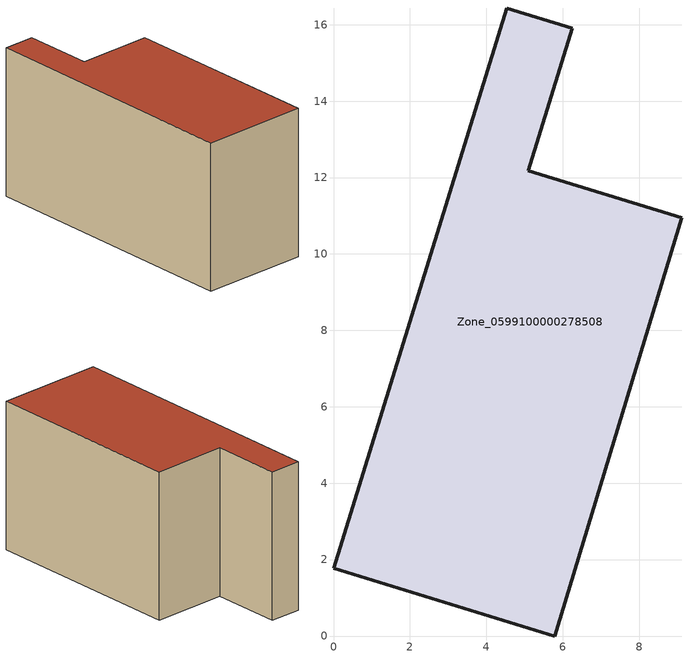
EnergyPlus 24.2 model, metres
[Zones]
Zone_0599100000278508
 floor ground (C_G): 0,1.78 4.53,16.44 6.25,15.91 5.1,12.18 9.12,10.95 5.79,0 z0
 wall outside (C_F): 5.1,12.18 6.25,15.91 4.53,16.44 0,1.78 5.79,0 9.12,10.95 5.1,12.18 z0:8.36
 roof outside (C_R): 5.79,0 9.12,10.95 5.1,12.18 6.25,15.91 4.53,16.44 0,1.78 z8.36
[BUILDING]
Pand.0599100000278508: North Axis=0; Terrain=City; Loads Convergence Tolerance Value=0.04; Temperature Convergence Tolerance Value=0.4; Solar Distribution=FullExterior; Maximum Number of Warmup Days=25; Minimum Number of Warmup Days=1
[Site:Location]
Rotterdam.The.Hague.AP_ZH_NLD Design_Conditions: Latitude=51.96; Longitude=4.45; Time Zone=1; Elevation=-4.5
[SITE:GROUNDTEMPERATURE:BUILDINGSURFACE]
18, 18, 18, 18, 18, 18, 18, 18, 18, 18, 18, 18
[MATERIAL] Thermal Absorptance=0.9; Solar Absorptance=0.7; Visible Absorptance=0.7
Name | Roughness | Thickness | Conductivity | Density | Specific Heat
G.TI.1975-1991 | MediumSmooth | 0.15 | 0.288461 | 540 | 1210
F.TI.1975-1991 | Rough | 0.3 | 0.230769 | 1920 | 840
R.TI.1975-1991 | MediumRough | 0.2 | 0.153846 | 1500 | 1000
[CONSTRUCTION]
C_G: G.TI.1975-1991
C_F: F.TI.1975-1991
C_R: R.TI.1975-1991
[ZONE]
Zone_0599100000278508: Type=1; Multiplier=1; Ceiling Height=Autocalculate; Volume=Autocalculate; Floor Area=autocalculate; Part of Total Floor Area=Yes
[ZONEINFILTRATION:DESIGNFLOWRATE]
Infil_Zone_0599100000278508: Zone or ZoneList or Space or SpaceList=Zone_0599100000278508; Schedule=AlwaysOn; Design Flow Rate Calculation Method=Flow/Area; Flow Rate per Floor Area=0.003; Constant Term Coefficient=1; Temperature Term Coefficient=0; Velocity Term Coefficient=0; Velocity Squared Term Coefficient=0
[HVACTEMPLATE:ZONE:IDEALLOADSAIRSYSTEM]
Zone_0599100000278508: Maximum Heating Supply Air Temperature=50; Minimum Cooling Supply Air Temperature=13; Maximum Heating Supply Air Humidity Ratio=0.0156; Minimum Cooling Supply Air Humidity Ratio=0.0077; Heating Limit=NoLimit; Cooling Limit=NoLimit; Dehumidification Control Type=ConstantSensibleHeatRatio; Cooling Sensible Heat Ratio=0.7; Dehumidification Setpoint=60; Humidification Control Type=None; Humidification Setpoint=30; Outdoor Air Method=None; Outdoor Air Flow Rate per Person=0.00944; Outdoor Air Flow Rate per Zone Floor Area=0; Outdoor Air Flow Rate per Zone=0; Demand Controlled Ventilation Type=None; Outdoor Air Economizer Type=NoEconomizer; Heat Recovery Type=None; Sensible Heat Recovery Effectiveness=0.7; Latent Heat Recovery Effectiveness=0.65
[ZONECONTROL:THERMOSTAT]
ThermostatControl_Zone_0599100000278508: Zone or ZoneList=Zone_0599100000278508; Control Type Schedule=DualSetpointControlType; Control 1=Thermostat_Zone_0599100000278508; Temperature Difference Between Cutout And Setpoint=0
[THERMOSTATSETPOINT:DUALSETPOINT]
Thermostat_Zone_0599100000278508: Heating Setpoint Temperature Schedule=HeatingSetpoint_Zone_0599100000278508; Cooling Setpoint Temperature Schedule=CoolingSetpoint_Zone_0599100000278508
[SCHEDULE:COMPACT]
HeatingSetpoint_Zone_0599100000278508: Through: 12/31, For: AllDays, Until: 24:00, 21
CoolingSetpoint_Zone_0599100000278508: Through: 12/31, For: AllDays, Until: 24:00, 24
DualSetpointControlType: Through: 12/31, For: AllDays, Until: 24:00, 4
AlwaysOn: Through: 12/31, For: AllDays, Until: 24:00, 1
